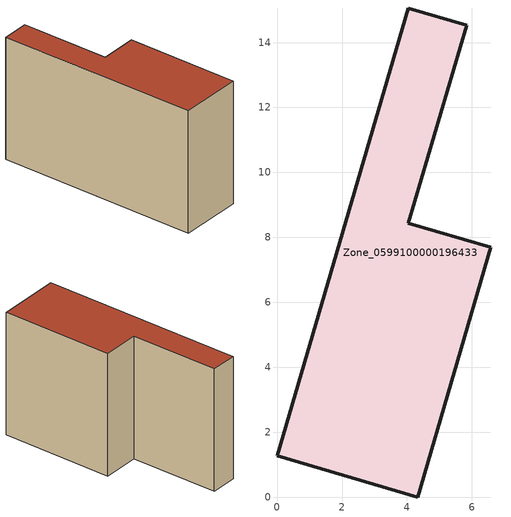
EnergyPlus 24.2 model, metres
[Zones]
Zone_0599100000196433
 floor ground (C_G): 0,1.27 4.04,15.06 5.84,14.53 4.05,8.44 6.59,7.7 4.33,0 z0
 wall outside (C_F): 4.33,0 6.59,7.7 4.05,8.44 5.84,14.53 4.04,15.06 0,1.27 4.33,0 z0:8.91
 roof outside (C_R): 4.04,15.06 0,1.27 4.33,0 6.59,7.7 4.05,8.44 5.84,14.53 z8.91
[BUILDING]
Pand.0599100000196433: North Axis=0; Terrain=City; Loads Convergence Tolerance Value=0.04; Temperature Convergence Tolerance Value=0.4; Solar Distribution=FullExterior; Maximum Number of Warmup Days=25; Minimum Number of Warmup Days=1
[Site:Location]
Rotterdam.The.Hague.AP_ZH_NLD Design_Conditions: Latitude=51.96; Longitude=4.45; Time Zone=1; Elevation=-4.5
[SITE:GROUNDTEMPERATURE:BUILDINGSURFACE]
18, 18, 18, 18, 18, 18, 18, 18, 18, 18, 18, 18
[MATERIAL] Thermal Absorptance=0.9; Solar Absorptance=0.7; Visible Absorptance=0.7
Name | Roughness | Thickness | Conductivity | Density | Specific Heat
G.TI.1946 | MediumSmooth | 0.15 | 1 | 540 | 1210
F.TI.1946 | Rough | 0.3 | 0.857143 | 1920 | 840
R.TI.1946 | MediumRough | 0.2 | 0.1 | 1500 | 1000
[CONSTRUCTION]
C_G: G.TI.1946
C_F: F.TI.1946
C_R: R.TI.1946
[ZONE]
Zone_0599100000196433: Type=1; Multiplier=1; Ceiling Height=Autocalculate; Volume=Autocalculate; Floor Area=autocalculate; Part of Total Floor Area=Yes
[ZONEINFILTRATION:DESIGNFLOWRATE]
Infil_Zone_0599100000196433: Zone or ZoneList or Space or SpaceList=Zone_0599100000196433; Schedule=AlwaysOn; Design Flow Rate Calculation Method=Flow/Area; Flow Rate per Floor Area=0.003; Constant Term Coefficient=1; Temperature Term Coefficient=0; Velocity Term Coefficient=0; Velocity Squared Term Coefficient=0
[HVACTEMPLATE:ZONE:IDEALLOADSAIRSYSTEM]
Zone_0599100000196433: Maximum Heating Supply Air Temperature=50; Minimum Cooling Supply Air Temperature=13; Maximum Heating Supply Air Humidity Ratio=0.0156; Minimum Cooling Supply Air Humidity Ratio=0.0077; Heating Limit=NoLimit; Cooling Limit=NoLimit; Dehumidification Control Type=ConstantSensibleHeatRatio; Cooling Sensible Heat Ratio=0.7; Dehumidification Setpoint=60; Humidification Control Type=None; Humidification Setpoint=30; Outdoor Air Method=None; Outdoor Air Flow Rate per Person=0.00944; Outdoor Air Flow Rate per Zone Floor Area=0; Outdoor Air Flow Rate per Zone=0; Demand Controlled Ventilation Type=None; Outdoor Air Economizer Type=NoEconomizer; Heat Recovery Type=None; Sensible Heat Recovery Effectiveness=0.7; Latent Heat Recovery Effectiveness=0.65
[ZONECONTROL:THERMOSTAT]
ThermostatControl_Zone_0599100000196433: Zone or ZoneList=Zone_0599100000196433; Control Type Schedule=DualSetpointControlType; Control 1=Thermostat_Zone_0599100000196433; Temperature Difference Between Cutout And Setpoint=0
[THERMOSTATSETPOINT:DUALSETPOINT]
Thermostat_Zone_0599100000196433: Heating Setpoint Temperature Schedule=HeatingSetpoint_Zone_0599100000196433; Cooling Setpoint Temperature Schedule=CoolingSetpoint_Zone_0599100000196433
[SCHEDULE:COMPACT]
HeatingSetpoint_Zone_0599100000196433: Through: 12/31, For: AllDays, Until: 24:00, 21
CoolingSetpoint_Zone_0599100000196433: Through: 12/31, For: AllDays, Until: 24:00, 24
DualSetpointControlType: Through: 12/31, For: AllDays, Until: 24:00, 4
AlwaysOn: Through: 12/31, For: AllDays, Until: 24:00, 1
